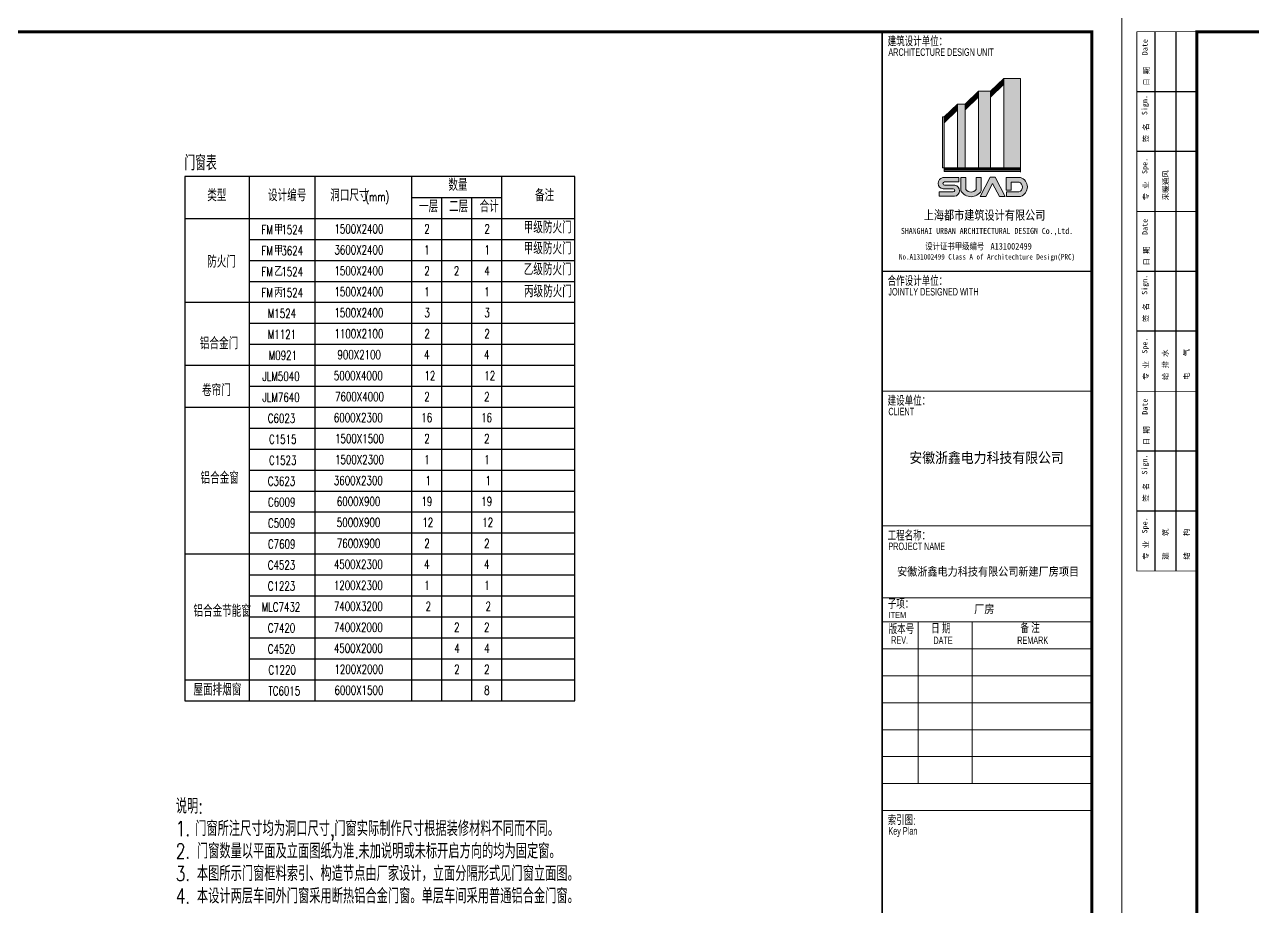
# Model space of a CAD drawing. Extents: x 409931 to 937299, y -508824 to 132289.
# Drawn here: x 636140 to 656635, y -189724 to -175003 of the extents above; entities that cross this region are included whole.
import ezdxf
from ezdxf.enums import TextEntityAlignment as Align

# ---------------------------------------------------------------- set-up
doc = ezdxf.new("R2010")
doc.units = 0
doc.header["$LTSCALE"] = 1500
doc.header["$MEASUREMENT"] = 0
for name, color, linetype in [('00-tk', 151, 'Continuous'), ('A-Hz2(文字标注)', 2, 'Continuous'), ('PUB_TAB', 7, 'Continuous')]:
    doc.layers.add(name, color=color, linetype=linetype)
doc.layers.add('TK', color=151, linetype='Continuous', lineweight=13)
doc.styles.add('_HZTXT', font='txt.shx', dxfattribs={"width": 0.75, "bigfont": 'HZTXT.shx'})
doc.styles.add('_TCH_DIM', font='SIMPLEX', dxfattribs={"bigfont": 'GBCBIG'})
doc.styles.add('DS6HT', font='simhei.ttf', dxfattribs={"width": 0.8})
doc.styles.add('T&D', font='haiwenrs.shx', dxfattribs={"width": 0.7, "bigfont": 'hztxt.shx'})
doc.styles.add('TITLE', font='simhei.ttf', dxfattribs={"width": 0.8})

# ---------------------------------------------------------------- blocks, each defined once
blk = doc.blocks.new('会签')
at = {"layer": '00-tk'}
for p, q in [((-1400, 24000), (-1400, 6000.000000000058)), ((-700, 24000), (-700, 6000.000000000058)), ((3.637978807091713e-12, 22000.00000000006), (-2000, 22000.00000000006)), ((3.637978807091713e-12, 20000.00000000006), (-2000, 20000.00000000006)), ((3.637978807091713e-12, 16000.00000000006), (-2000, 16000.00000000006)), ((3.637978807091713e-12, 14000.00000000006), (-2000, 14000.00000000006)), ((3.637978807091713e-12, 10000.00000000006), (-2000, 10000.00000000006)), ((3.637978807091713e-12, 8000.000000000058), (-2000, 8000.000000000058))]:
    blk.add_line(p, q, dxfattribs=at)
at = {"layer": '00-tk', "const_width": 24.73392857142853}
for points in [[(3.637978807091713e-12, 6000.000000000058), (-2000, 6000.000000000058), (-2000, 24000)], [(3.637978807091713e-12, 24000), (-2000, 24000)], [(3.637978807091713e-12, 18000.00000000006), (-2000, 18000.00000000006)], [(3.637978807091713e-12, 12000.00000000006), (-2000, 12000.00000000006)]]:
    blk.add_lwpolyline(points, dxfattribs=at)
at = {"layer": '00-tk', "style": 'DS6HT'}
for s, p in [('Date', (-1641.539800848317, 23216.4195754776)), ('日 期', (-1589.45198279139, 22196.41681300546)), ('Sign.', (-1651.397542771389, 21215.32151746587)), ('签 名', (-1602.566964095779, 20305.87028907228)), ('Spe.', (-1648.111142787122, 19251.4664069491)), ('采暖通风', (-947.9235549706209, 18369.68245360098)), ('专 业', (-1608.088524318155, 18368.72849137243)), ('Date', (-1641.539800848317, 17216.41957547766)), ('日 期', (-1589.45198279139, 16196.41681300552)), ('Sign.', (-1651.397542771389, 15215.32151746593)), ('签 名', (-1602.566964095779, 14305.87028907234)), ('Spe.', (-1648.111142787122, 13251.46640694916)), ('给 排 水', (-955.7517189089849, 12371.85516931809)), ('电    气', (-251.1525608036573, 12372.2977990958)), ('专 业', (-1608.088524318155, 12368.72849137249)), ('Date', (-1641.539800848317, 11216.41957547766)), ('日 期', (-1589.45198279139, 10196.41681300552)), ('Sign.', (-1651.397542771389, 9215.321517465927)), ('签 名', (-1602.566964095779, 8305.870289072336)), ('Spe.', (-1648.111142787122, 7251.466406949155)), ('建    筑', (-948.3011847824964, 6371.736228958995)), ('结    构', (-248.0338342879804, 6374.010800041549)), ('专 业', (-1608.088524318155, 6368.728491372487))]:
    blk.add_text(s, height=180, rotation=90, dxfattribs=at).set_placement(p)
blk = doc.blocks.new('A1')
at = {"layer": 'TK'}
h = blk.add_hatch(color=256, dxfattribs=at)
edge = h.paths.add_edge_path()
edge.add_arc((-1742.662217102945, 26609.62371939607), 166.0227788888265, 288.7014113571726, 432.3606518444215)
edge.add_line((-1692.353259563446, 26767.84057027102), (-1928.142585456371, 26767.84057027102))
edge.add_line((-1928.142585456371, 26767.84057027102), (-1928.142585456371, 26558.49817033298))
edge.add_line((-1928.142585456371, 26558.49817033298), (-1846.298687905073, 26558.49817033298))
edge.add_line((-1846.298687905073, 26558.49817033298), (-1846.298687905073, 26688.97206473537))
edge.add_line((-1846.298687905073, 26688.97206473537), (-1712.813706547022, 26688.97206473537))
edge.add_arc((-1742.771443165839, 26609.32239779551), 85.09721163195637, -72.16722841179319, 69.38777632332688, ccw=False)
edge.add_line((-1716.711286142468, 26528.3137337938), (-1927.168981671333, 26528.3137337938))
edge.add_line((-1927.168981671333, 26528.3137337938), (-1927.168981671333, 26452.36654812843))
edge.add_line((-1927.168981671333, 26452.36654812843), (-1689.429283738136, 26452.36654812843))
edge = h.paths.add_edge_path()
edge.add_arc((-2516.313190899789, 26643.11728443578), 196.2002220167659, 210.1327751915494, 329.8672248084506)
edge.add_line((-2346.626604124904, 26544.62368369009), (-2346.626604124904, 26767.54154501576))
edge.add_line((-2346.626604124904, 26767.54154501576), (-2430.528465904295, 26767.54154501576))
edge.add_line((-2430.528465904295, 26767.54154501576), (-2430.528465904295, 26568.5880145859))
edge.add_arc((-2516.313190899789, 26629.88996986672), 105.4369421221495, 215.5496840855528, 324.4503159144472, ccw=False)
edge.add_line((-2602.097915895283, 26568.5880145859), (-2602.097915895283, 26767.54154501576))
edge.add_line((-2602.097915895283, 26767.54154501576), (-2685.999777682126, 26767.54154501576))
edge.add_line((-2685.999777682126, 26767.54154501576), (-2685.999777682126, 26544.62368369009))
edge = h.paths.add_edge_path()
edge.add_arc((-2973.551990844309, 26672.78183870949), 93.18968625400855, 99.4771295791525, 264.9305597440172)
edge.add_line((-2981.786513656378, 26579.95667908993), (-2815.405749469995, 26579.95667908993))
edge.add_arc((-2815.410539917648, 26552.95574434288), 27.00093517275782, -89.98983473079062, 89.9898347307905, ccw=False)
edge.add_line((-2815.405749469995, 26525.9548095949), (-3051.467220298946, 26525.9548095949))
edge.add_line((-3051.467220298946, 26525.9548095949), (-3051.467220298946, 26453.47897912748))
edge.add_line((-3051.467220298946, 26453.47897912748), (-2794.07507160306, 26453.47897912748))
edge.add_arc((-2802.309594407678, 26546.30413874704), 93.18968625400855, 275.0694402559829, 440.5228704208475)
edge.add_line((-2786.965548850596, 26638.22191662528), (-2958.310321055353, 26638.22191662528))
edge.add_arc((-2958.305530622602, 26665.22285137326), 27.00093517275782, 90.0101652692095, 269.9898347307905, ccw=False)
edge.add_line((-2958.310321055353, 26692.2237861203), (-2718.70674675703, 26692.2237861203))
edge.add_line((-2718.70674675703, 26692.2237861203), (-2718.70674675703, 26764.69961658772))
edge.add_line((-2718.70674675703, 26764.69961658772), (-2988.896036401391, 26764.69961658772))
h.paths.add_polyline_path([(-2198.96055098623, 26770.98865492363), (-2113.614633329213, 26770.98865492363), (-1945.972298048437, 26449.88972525951), (-2044.02147718519, 26449.88972525951), (-2156.287592157722, 26669.31055990141), (-2268.553707130253, 26449.88972525951), (-2366.602886267006, 26449.88972525951)])
for p, q in [((-42050, 29700), (-42050, 0)), ((0, 0), (0, 29700)), ((-500, 29200), (-40800, 29200)), ((-40800, 29200), (-40800, 500)), ((-4000, 29200), (-4000, 500)), ((-500, 500), (-500, 29200)), ((-4000, 25200), (-500, 25200)), ((-4000, 23200), (-500, 23200)), ((-4000, 20950), (-500, 20950)), ((-4000, 19750), (-500, 19750)), ((-4000, 19350), (-500, 19350)), ((-4000, 19350), (-500, 19350)), ((-4000, 19350), (-500, 19350)), ((-4000, 19350), (-500, 19350)), ((-4000, 19350), (-500, 19350)), ((-3400, 19350), (-3400, 16650)), ((-2500, 19350), (-2500, 16650)), ((-4000, 18900), (-500, 18900)), ((-4000, 18450), (-500, 18450)), ((-4000, 18000), (-500, 18000)), ((-4000, 17550), (-500, 17550)), ((-4000, 17100), (-500, 17100)), ((-4000, 16650), (-500, 16650)), ((-4000, 16200), (-500, 16200))]:
    blk.add_line(p, q, dxfattribs=at)
at = {"layer": 'TK', "color": 7}
for p, q in [((-2192.129574216902, 28207.57265780866), (-1967.274316221476, 28421.87203963473)), ((-2192.129574216902, 28193.7584859468), (-1967.274316221476, 28408.05786777195)), ((-2192.129574216902, 28179.94431408495), (-1967.274316221476, 28394.24369591009)), ((-2192.129574216902, 28166.13014222309), (-1966.92484562099, 28380.76258868165)), ((-2192.129574216902, 28152.3159703603), (-1967.274316221476, 28366.61535218451)), ((-2192.129574216902, 28138.50179849844), (-1967.274316221476, 28352.80118032265)), ((-2192.129574216902, 28124.68762663659), (-1966.92484562099, 28339.32007309515)), ((-2192.129574216902, 28110.87345477473), (-1966.92484562099, 28325.50590123329)), ((-1692.077706761658, 28421.87203963473), (-1967.274316221476, 28421.87203963473)), ((-1967.274316221476, 28421.87203963473), (-1967.274316221476, 26928.82454650756)), ((-1692.077706761658, 26927.37477386184), (-1692.077706761658, 28421.93517818395)), ((-2616.842567026615, 27993.33196115773), (-2392.048884905875, 28207.57265780866)), ((-2616.842567026615, 27979.51778929587), (-2392.048884905875, 28193.7584859468)), ((-2616.842567026615, 27965.70361743402), (-2392.048884905875, 28179.94431408495)), ((-2616.842567026615, 27951.88944557216), (-2392.048884905875, 28166.13014222309)), ((-2616.842567026615, 27938.0752737103), (-2392.048884905875, 28152.3159703603)), ((-2616.842567026615, 27924.26110184751), (-2392.048884905875, 28138.50179849844)), ((-2616.842567026615, 27910.44692998566), (-2391.637838430703, 28125.07937644422)), ((-2616.842567026615, 27896.6327581238), (-2391.637838430703, 28111.26520458236)), ((-2392.048884905875, 28207.57265780866), (-2392.048884905875, 26928.82454650756)), ((-2392.048884905875, 28207.57265780866), (-2192.129574216902, 28207.57265780866)), ((-2192.129574216902, 26927.37477386184), (-2192.129574216902, 28207.57265780866)), ((-2967.164892084897, 27778.69951469917), (-2741.960163481534, 27993.33196115773)), ((-2967.164892084897, 27764.88534283731), (-2741.960163481534, 27979.51778929587)), ((-2967.164892084897, 27751.07117097545), (-2741.960163481534, 27965.70361743402)), ((-2967.164892084897, 27737.2569991136), (-2741.960163481534, 27951.88944557216)), ((-2967.164892084897, 27723.44282725174), (-2741.960163481534, 27938.0752737103)), ((-2967.164892084897, 27709.62865538895), (-2741.960163481534, 27924.26110184751)), ((-2966.777610570192, 27696.18358403537), (-2741.572881966829, 27910.81603049394)), ((-2966.777610570192, 27682.36941217352), (-2741.572881966829, 27897.00185863208)), ((-2616.842567026615, 27993.33196115773), (-2741.960163481534, 27993.33196115773)), ((-2741.960163481534, 27993.33196115773), (-2741.960163481534, 26928.82454650756)), ((-2616.842567026615, 26928.82454650756), (-2616.842567026615, 27993.33196115773)), ((-2967.164892084897, 27778.69951469917), (-2992.164892084897, 27778.69951469917)), ((-2992.164892084897, 27778.69951469917), (-2992.164892084897, 26928.82454650756)), ((-2967.164892084897, 27778.69951469917), (-2967.164892084897, 26928.82454650756)), ((-2992.164892084897, 26928.82454650756), (-2962.374026842415, 26928.82454650756)), ((-2967.164892084897, 26928.82454650756), (-2967.164892084897, 26868.82454650663)), ((-2967.164892084897, 26918.82454650663), (-1692.077706761658, 26918.82454650663)), ((-2967.164892084897, 26918.82454650663), (-1692.077706761658, 26918.82454650663)), ((-2967.164892084897, 26908.82454650756), (-1692.077706761658, 26908.82454650756)), ((-2967.164892084897, 26898.82454650663), (-1692.077706761658, 26898.82454650663)), ((-2967.164892084897, 26888.82454650756), (-1692.077706761658, 26888.82454650756)), ((-2967.164892084897, 26868.82454650663), (-1692.077706761658, 26868.82454650663)), ((-2962.374026842415, 26928.82454650756), (-1692.077706761658, 26928.82454650756)), ((-2745.960163488984, 26928.82454650756), (-2615.342567034066, 26928.82454650756)), ((-2391.048884905875, 26928.82454650756), (-2191.129574216902, 26928.82454650756)), ((-1968.774316228926, 26928.82454650756), (-1692.077706761658, 26928.82454650756)), ((-1692.077706761658, 26858.82454650756), (-1692.077706761658, 26923.82454650663))]:
    blk.add_line(p, q, dxfattribs=at)
at = {"layer": 'TK', "const_width": 50}
blk.add_lwpolyline([(-40800, 29200), (-500, 29200), (-500, 500), (-40800, 500)], close=True, dxfattribs=at)
at = {"layer": 'TK', "const_width": 25}
for points in [[(-4000, 500), (-4000, 29200)], [(-4000, 25200), (-500, 25200)]]:
    blk.add_lwpolyline(points, dxfattribs=at)
at = {"layer": 'TK', "color": 7}
for points in [[(-2988.896036401391, 26764.69961658772), (-2718.70674675703, 26764.69961658772), (-2718.70674675703, 26692.2237861203), (-2958.310321055353, 26692.2237861203)], [(-2685.999777682126, 26767.54154501576), (-2602.097915895283, 26767.54154501576), (-2602.097915895283, 26568.5880145859)], [(-2685.999777682126, 26767.54154501576), (-2685.999777682126, 26544.62368369009)], [(-2346.626604124904, 26767.54154501576), (-2430.528465904295, 26767.54154501576), (-2430.528465904295, 26568.5880145859)], [(-2198.96055098623, 26770.98865492363), (-2366.602886267006, 26449.88972525951), (-2268.553707130253, 26449.88972525951), (-2156.287592157722, 26669.31055990141)], [(-2346.626604124904, 26767.54154501576), (-2346.626604124904, 26544.62368369009)], [(-2198.96055098623, 26770.98865492363), (-2113.614633329213, 26770.98865492363), (-1945.972298048437, 26449.88972525951), (-2044.02147718519, 26449.88972525951), (-2156.287592157722, 26669.31055990141)], [(-1928.142585456371, 26558.49817033298), (-1928.142585456371, 26767.84057027102), (-1692.353259563446, 26767.84057027102)], [(-1928.142585456371, 26558.49817033298), (-1846.298687905073, 26558.49817033298), (-1846.298687905073, 26688.97206473537), (-1712.813706547022, 26688.97206473537)], [(-2815.405749469995, 26525.9548095949), (-3051.467220298946, 26525.9548095949), (-3051.467220298946, 26453.47897912748), (-2794.07507160306, 26453.47897912748)], [(-2815.405749469995, 26579.95667908993), (-2981.786513656378, 26579.95667908993)], [(-2958.310321055353, 26638.22191662528), (-2786.965548850596, 26638.22191662528)], [(-1927.168981671333, 26528.3137337938), (-1716.711286142468, 26528.3137337938)], [(-1927.168981671333, 26528.3137337938), (-1927.168981671333, 26452.36654812843), (-1689.429283738136, 26452.36654812843)]]:
    blk.add_lwpolyline(points, dxfattribs=at)
for centre, radius, start, end in [((-2973.551990844309, 26672.78183870949), 93.18968625400855, 99.4771295791525, 264.9305597440172), ((-2958.305530622602, 26665.22285137326), 27.00093517275782, 90.01016526920951, 269.9898347307905), ((-1742.771443165839, 26609.32239779551), 85.09721163195637, 287.8327715882068, 69.38777632332688), ((-1742.662217102945, 26609.62371939607), 166.0227788888265, 288.7014113571726, 72.3606518444214), ((-2815.410539917648, 26552.95574434288), 27.00093517275782, 270.0101652692095, 89.98983473079049), ((-2802.309594407678, 26546.30413874704), 93.18968625400855, 275.0694402559829, 80.52287042084748), ((-2516.313190899789, 26643.11728443578), 196.2002220167659, 210.1327751915494, 329.8672248084506), ((-2516.313190899789, 26629.88996986672), 105.4369421221495, 215.5496840855528, 324.4503159144472)]:
    blk.add_arc(centre, radius, start, end, dxfattribs=at)
for points in [[(-2192.129574216902, 28207.57265780866), (-2192.052117906511, 28193.83230604883), (-1966.92484562099, 28422.20510426909), (-1966.92484562099, 28408.39093240537)], [(-2192.129574216902, 28179.94431408495), (-2192.052117906511, 28166.20396232512), (-1966.92484562099, 28394.57676054351), (-1966.92484562099, 28380.76258868165)], [(-2192.129574216902, 28152.3159703603), (-2192.052117906511, 28138.57561859954), (-1966.92484562099, 28366.94841681886), (-1966.92484562099, 28353.13424495701)], [(-2191.819749005139, 28124.98290704284), (-2191.742292694747, 28111.24255528301), (-1966.615020401776, 28339.61535350233), (-1966.615020401776, 28325.80118164048)], [(-1967.274316221476, 26928.82454650756), (-1692.077706761658, 26928.82454650756), (-1967.274316221476, 28421.87203963473), (-1692.077706761658, 28421.87203963473)], [(-2616.842567026615, 27993.33196115773), (-2616.765110731125, 27979.5916093979), (-2391.637838430703, 28207.96440761816), (-2391.637838430703, 28194.1502357563)], [(-2616.842567026615, 27965.70361743402), (-2616.765110731125, 27951.96326567419), (-2391.637838430703, 28180.33606389351), (-2391.637838430703, 28166.52189203165)], [(-2616.842567026615, 27938.0752737103), (-2616.765110731125, 27924.33492195047), (-2391.637838430703, 28152.7077201698), (-2391.637838430703, 28138.89354830608)], [(-2616.532741814852, 27910.74221039377), (-2616.45528550446, 27897.00185863208), (-2391.328013211489, 28125.37465685233), (-2391.328013211489, 28111.56048498955)], [(-2392.048884905875, 26928.82454650756), (-2192.129574216902, 26928.82454650756), (-2392.048884905875, 28207.57265780866), (-2192.129574216902, 28207.57265780866)], [(-2967.164892084897, 27778.69951469917), (-2967.087435781956, 27764.95916293934), (-2741.960163481534, 27993.33196115773), (-2741.960163481534, 27979.51778929587)], [(-2967.009979471564, 27751.21881117858), (-2966.932523183525, 27737.47845941875), (-2741.805250883102, 27965.85125763807), (-2741.805250883102, 27952.03708577622)], [(-2966.855066873133, 27723.73810765706), (-2966.777610570192, 27709.99775589816), (-2741.65033826977, 27938.37055411749), (-2741.65033826977, 27924.55638225563)], [(-2966.467785358429, 27696.47886444163), (-2966.390329048038, 27682.7385126818), (-2741.263056755066, 27911.11131090205), (-2741.263056755066, 27897.29713904019)], [(-2741.960163481534, 26928.82454650756), (-2616.842567026615, 26928.82454650756), (-2741.960163481534, 27993.33196115773), (-2616.842567026615, 27993.33196115773)], [(-2992.164892084897, 26928.82454650756), (-2962.374026842415, 26928.82454650756), (-2992.164892084897, 27778.69951469917), (-2967.164892084897, 27778.69951469917)], [(-2967.164892084897, 26918.82454650663), (-2967.164892084897, 26928.82454650756), (-1692.077706761658, 26918.82454650663), (-1692.077706761658, 26928.82454650756)], [(-2967.164892084897, 26898.82454650663), (-2967.164892084897, 26908.82454650756), (-1692.077706761658, 26898.82454650663), (-1692.077706761658, 26908.82454650756)], [(-2967.164892084897, 26878.82454650756), (-2967.164892084897, 26888.82454650756), (-1692.077706761658, 26878.82454650756), (-1692.077706761658, 26888.82454650756)], [(-2967.164892084897, 26858.82454650756), (-2967.164892084897, 26868.82454650663), (-1692.077706761658, 26858.82454650756), (-1692.077706761658, 26868.82454650663)]]:
    blk.add_solid(points, dxfattribs=at)
at = {"layer": 'TK', "xscale": 0.5, "yscale": 0.5, "zscale": 0.5}
blk.add_blockref('会签', (-40800, 17200), dxfattribs=at)
at = {"layer": 'TK', "style": 'T&D', "width": 0.7}
for s, height, p in [('建筑设计单位：', 150, (-3908.956770248711, 28959.20646064263)), ('ARCHITECTURE DESIGN UNIT', 125, (-3896.571242146194, 28797.95552107971)), ('合作设计单位：', 150, (-3908.956770248711, 24959.20646064263)), ('JOINTLY DESIGNED WITH', 125, (-3896.571242146194, 24797.95552107971)), ('建设单位：', 150, (-3908.956770248711, 22959.20646064263)), ('CLIENT', 125, (-3896.571242146194, 22797.95552107971)), ('工程名称：', 150, (-3908.956770248711, 20709.20646064263)), ('PROJECT NAME', 125, (-3896.571242146194, 20547.95552107971)), ('子项：', 150, (-3905.262318447232, 19569.10774303041)), ('ITEM', 105, (-3892.819689832628, 19411.72263342608)), ('版本号', 150, (-3892.712880857289, 19147.70634709857)), ('日 期', 150, (-3183.447123728693, 19158.9831693992)), ('备 注', 150, (-1693.041016943753, 19165.6440650858)), ('REV.', 125, (-3849.633222214878, 18983.19528805651)), ('DATE', 125, (-3145.543010510504, 18978.54572547972)), ('REMARK', 125, (-1745.985295474529, 18980.38595390599)), ('索引图:', 150, (-3908.956770248711, 15959.20646064263)), ('Key Plan', 125, (-3896.571242146194, 15797.95552107971))]:
    blk.add_text(s, height=height, dxfattribs=at).set_placement(p)
at = {"layer": 'TK', "color": 7, "style": 'TITLE', "width": 0.8}
for s, height, p in [('上海都市建筑设计有限公司 ', 155, (-2250, 26062.43296968658)), ('SHANGHAI URBAN ARCHITECTURAL DESIGN Co.,Ltd.', 100, (-2250, 25826.36456735805)), ('No.A131002499 Class A of Architechture Design(PRC)', 90, (-2250, 25398.32304813527))]:
    blk.add_text(s, height=height, dxfattribs=at).set_placement(p, align=Align.CENTER)
for s, p in [('设计证书甲级编号', (-3282.048668049276, 25564.4934813669)), ('A131002499', (-2191.732842557132, 25564.32627650537))]:
    blk.add_text(s, height=110, dxfattribs=at).set_placement(p)
blk = doc.blocks.new('mcb')
at = {"layer": 'PUB_TAB'}
for p, q in [((3787.884124576462, 8050), (5287.884124576462, 8050)), ((4287.884124576462, 8050), (4287.884124576463, -350)), ((4787.884124576462, 8050), (4787.884124576463, -350))]:
    blk.add_line(p, q, dxfattribs=at)
blk.add_lwpolyline([(0, -350), (6513.376334658242, -350), (6513.376334658241, 8400), (-9.094947017729282e-13, 8400)], close=True, dxfattribs=at)
for points in [[(1074.617173496749, 8400), (1074.61717349675, -350)], [(2174.617173496749, 8400), (2174.61717349675, -350)], [(3787.884124576462, 8400), (3787.884124576463, -350)], [(5287.884124576462, 8400), (5287.884124576463, -350)], [(-9.094947017729282e-13, 7700), (6513.376334658241, 7700)], [(1074.617173496748, 7350), (6513.37633465824, 7350)], [(1074.617173496747, 7000), (6513.376334658239, 7000)], [(1074.61717349675, 6650), (6513.376334658242, 6650)], [(0, 6300), (6513.376334658242, 6300)], [(1074.61717349675, 5950), (6513.376334658242, 5950)], [(1074.61717349675, 5600), (6513.376334658242, 5600)], [(0, 5250), (6513.376334658242, 5250)], [(1074.61717349675, 4900), (6513.376334658242, 4900)], [(0, 4550), (6513.376334658242, 4550)], [(1074.61717349675, 4200), (6513.376334658242, 4200)], [(1074.61717349675, 3850), (6513.376334658242, 3850)], [(1074.61717349675, 3500), (6513.376334658242, 3500)], [(1074.61717349675, 3150), (6513.376334658242, 3150)], [(1074.61717349675, 2800), (6513.376334658242, 2800)], [(1074.61717349675, 2450), (6513.376334658242, 2450)], [(0, 2100), (6513.376334658242, 2100)], [(1074.61717349675, 1750), (6513.376334658242, 1750)], [(1074.61717349675, 1400), (6513.376334658242, 1400)], [(1074.61717349675, 1050), (6513.376334658242, 1050)], [(1074.61717349675, 700), (6513.376334658242, 700)], [(1074.61717349675, 350), (6513.376334658242, 350)], [(0, 0), (6513.376334658241, 0)]]:
    blk.add_lwpolyline(points, dxfattribs=at)
at = {"layer": 'PUB_TAB', "style": '_TCH_DIM'}
for s, height, p in [('门窗表', 250, (-4.85374597471764, 8502.655184396659)), ('类型', 200, (375.9702383145914, 7987.398822044954)), ('设计编号', 200, (1390.97355647548, 7987.398822044954)), ('洞口尺寸', 200, (2428.872492645633, 7987.398822044954)), ('数量', 200, (4401.335452418773, 8160.975573406322)), ('备注', 200, (5846.763793993973, 7987.398822044954)), ('一层', 200, (3911.053158692433, 7802.329153317376)), ('二层', 200, (4411.053158692433, 7802.329153317376)), ('合计', 200, (4922.748033399926, 7802.329153317376)), ('甲', 150, (1490.681003283941, 7437.5)), ('甲级防火门', 200, (5658.910280491923, 7452.312529755058)), ('甲', 150, (1490.681003283942, 7087.5)), ('甲级防火门', 200, (5658.910280491923, 7102.312529755058)), ('防火门', 200, (374.7320551502053, 6879.746138637187)), ('乙级防火门', 200, (5658.910280491922, 6752.312529755058)), ('乙', 150, (1490.681003283941, 6737.5)), ('丙级防火门', 200, (5661.898531488609, 6384.127177879796)), ('丙', 150, (1490.681003283942, 6387.5)), ('铝合金门', 200, (253.5721472037258, 5516.61437668791)), ('卷帘门', 200, (288.6466152888024, 4734.04177266435)), ('铝合金窗', 200, (264.5119746517157, 3269.433405683725)), ('铝合金节能窗', 200, (145.9580306742573, 1049.497041294817)), ('屋面排烟窗', 200, (145.9580306742573, -264.5029587051831))]:
    blk.add_text(s, height=height, dxfattribs=at).set_placement(p)
at = {"layer": 'PUB_TAB', "style": '_TCH_DIM', "width": 0.7058823529411765}
for s, p in [('(mm)', (3015.361854347865, 7987.398822044954)), ('FM', (1280.681003283941, 7437.5)), ('1524', (1613.553343709557, 7437.5)), ('1500X2400', (2499.617173496749, 7450.625)), ('2', (3998.814822682295, 7450.625)), ('2', (5002.884124576462, 7450.625)), ('FM', (1280.681003283942, 7087.5)), ('3624', (1613.553343709558, 7087.5)), ('3600X2400', (2499.617173496749, 7100.625)), ('1', (3998.814822682295, 7100.625)), ('1', (5002.884124576462, 7100.625)), ('FM', (1280.681003283941, 6737.5)), ('1524', (1613.553343709557, 6737.5)), ('1500X2400', (2499.617173496748, 6750.625)), ('2', (3998.814822682294, 6750.625)), ('2', (4492.702193181261, 6750.625)), ('4', (5002.884124576462, 6750.625)), ('FM', (1280.681003283942, 6387.5)), ('1524', (1613.553343709558, 6387.5)), ('1500X2400', (2499.61717349675, 6400.625)), ('1', (3998.814822682296, 6400.625)), ('1', (5000.384124576463, 6400.625)), ('M1524', (1387.11717349675, 6039.088179451763)), ('1500X2400', (2499.61717349675, 6050.625)), ('3', (4001.314822682296, 6050.625)), ('3', (5001.314822682296, 6050.625)), ('M1121', (1387.11717349675, 5689.088179451763)), ('1100X2100', (2499.61717349675, 5700.625)), ('2', (4001.314822682296, 5700.625)), ('2', (5001.314822682296, 5700.625)), ('M0921', (1402.11717349675, 5339.088179451763)), ('900X2100', (2549.61717349675, 5350.625)), ('4', (3996.314822682296, 5350.625)), ('4', (4996.314822682296, 5350.625)), ('JLM5040', (1297.11717349675, 4989.088179451763)), ('5000X4000', (2489.61717349675, 5000.625)), ('12', (4001.314822682296, 5000.625)), ('12', (5001.314822682296, 5000.625)), ('JLM7640', (1297.11717349675, 4639.088179451763)), ('7600X4000', (2509.61717349675, 4650.625)), ('2', (3998.814822682296, 4650.625)), ('2', (4998.814822682296, 4650.625)), ('C6023', (1387.11717349675, 4289.088179451763)), ('6000X2300', (2489.61717349675, 4300.625)), ('16', (3948.814822682296, 4300.625)), ('16', (4948.814822682296, 4300.625)), ('1500X1500', (2509.61717349675, 3950.625)), ('2', (3998.814822682296, 3950.625)), ('2', (4998.814822682296, 3950.625)), ('C1515', (1407.11717349675, 3939.088179451763)), ('C1523', (1407.11717349675, 3589.088179451763)), ('1500X2300', (2509.61717349675, 3600.625)), ('1', (3998.814822682296, 3600.625)), ('1', (4998.814822682296, 3600.625)), ('C3623', (1387.11717349675, 3239.088179451763)), ('3600X2300', (2489.61717349675, 3250.625)), ('1', (4021.314822682296, 3250.625)), ('1', (5021.314822682296, 3250.625)), ('C6009', (1389.61717349675, 2889.088179451763)), ('6000X900', (2539.61717349675, 2900.625)), ('19', (3951.314822682296, 2900.625)), ('19', (4951.314822682296, 2900.625)), ('C5009', (1389.61717349675, 2539.088179451763)), ('5000X900', (2539.61717349675, 2550.625)), ('12', (3966.814822682296, 2550.625)), ('12', (4966.814822682296, 2550.625)), ('C7609', (1389.61717349675, 2189.088179451763)), ('7600X900', (2539.61717349675, 2200.625)), ('2', (3998.814822682296, 2200.625)), ('2', (4998.814822682296, 2200.625)), ('C4523', (1387.11717349675, 1839.088179451763)), ('4500X2300', (2489.61717349675, 1850.625)), ('4', (3996.314822682296, 1850.625)), ('4', (4996.314822682296, 1850.625)), ('1200X2300', (2489.61717349675, 1500.625)), ('1', (3998.814822682296, 1500.625)), ('1', (4998.814822682296, 1500.625)), ('C1223', (1387.11717349675, 1489.088179451763)), ('MLC7432', (1284.61717349675, 1139.088179451763)), ('7400X3200', (2489.61717349675, 1150.625)), ('2', (4021.314822682296, 1150.625)), ('2', (5021.314822682296, 1150.625)), ('C7420', (1387.11717349675, 789.0881794517627)), ('7400X2000', (2489.61717349675, 800.625)), ('2', (4496.314822682296, 800.625)), ('2', (4996.314822682296, 800.625)), ('C4520', (1387.11717349675, 439.0881794517627)), ('4500X2000', (2489.61717349675, 450.625)), ('4', (4498.814822682296, 450.625)), ('4', (4998.814822682296, 450.625)), ('C1220', (1397.11717349675, 89.0881794517627)), ('1200X2000', (2499.61717349675, 100.625)), ('2', (4498.814822682296, 100.625)), ('2', (4998.814822682296, 100.625)), ('TC6015', (1397.117173496749, -260.9118205482373)), ('6000X1500', (2499.617173496749, -249.375)), ('8', (4998.814822682295, -249.375))]:
    blk.add_text(s, height=150, dxfattribs=at).set_placement(p)

msp = doc.modelspace()

# ---------------------------------------------------------------- block references
msp.add_blockref('mcb', (638812.5394713215, -185939.8184212261))
at = {"layer": 'TK'}
for p in [(654454.8286021762, -204323.5057666604), (696504.8286021762, -204323.5057666604)]:
    msp.add_blockref('A1', p, dxfattribs=at)

# ---------------------------------------------------------------- texts
at = {"layer": 'A-Hz2(文字标注)', "style": '_HZTXT', "width": 0.75}
for s, p in [('说明', (638663.0270792192, -188174.297207966, 1.500034106051824e-08)), (':', (639038.0270792192, -188174.297207966, 1.500034106051824e-08)), ('1.', (638663.0270792192, -188549.297207966, 1.500034106051824e-08)), ('门窗所注尺寸均为洞口尺寸', (638987.5463099885, -188549.297207966, 1.500034106051824e-08)), ('门窗实际制作尺寸根据装修材料不同而不同。', (641309.6616946039, -188549.297207966, 1.500034106051824e-08)), (',', (641237.5463099885, -188549.297207966, 1.500034106051824e-08)), ('2.', (638663.0270792192, -188924.297207966, 1.500034106051824e-08)), ('门窗数量以平面及立面图纸为准', (639016.3924638346, -188924.297207966, 1.500034106051824e-08)), ('未加说明或未标开启方向的均为固定窗。', (641713.50784845, -188924.297207966, 1.500034106051824e-08)), ('.', (641641.3924638346, -188924.297207966, 1.500034106051824e-08)), ('3.', (638663.0270792192, -189299.297207966, 1.500034106051824e-08)), ('本图所示门窗框料索引、构造节点由厂家设计，立面分隔形式见门窗立面图。', (639016.3924638346, -189299.297207966, 1.500034106051824e-08)), ('4.', (638663.0270792192, -189674.297207966, 1.500034106051824e-08)), ('本设计两层车间外门窗采用断热铝合金门窗。单层车间采用普通铝合金门窗。', (639016.3924638346, -189674.297207966, 1.500034106051824e-08))]:
    msp.add_text(s, height=250, dxfattribs=at).set_placement(p)
at = {"layer": 'TK', "color": 2, "style": 'TITLE', "width": 0.9}
for s, height, p in [('安徽浙鑫电力科技有限公司', 175, (652196.6865586541, -182321.2837056857)), ('安徽浙鑫电力科技有限公司新建厂房项目', 137.5, (652222.5218659628, -184203.0042122836))]:
    msp.add_text(s, height=height, dxfattribs=at).set_placement(p, align=Align.CENTER)
msp.add_text('厂房', height=137.5, dxfattribs=at).set_placement((651989.7813338893, -184831.3207497969))

doc.saveas('drawing.dxf')
